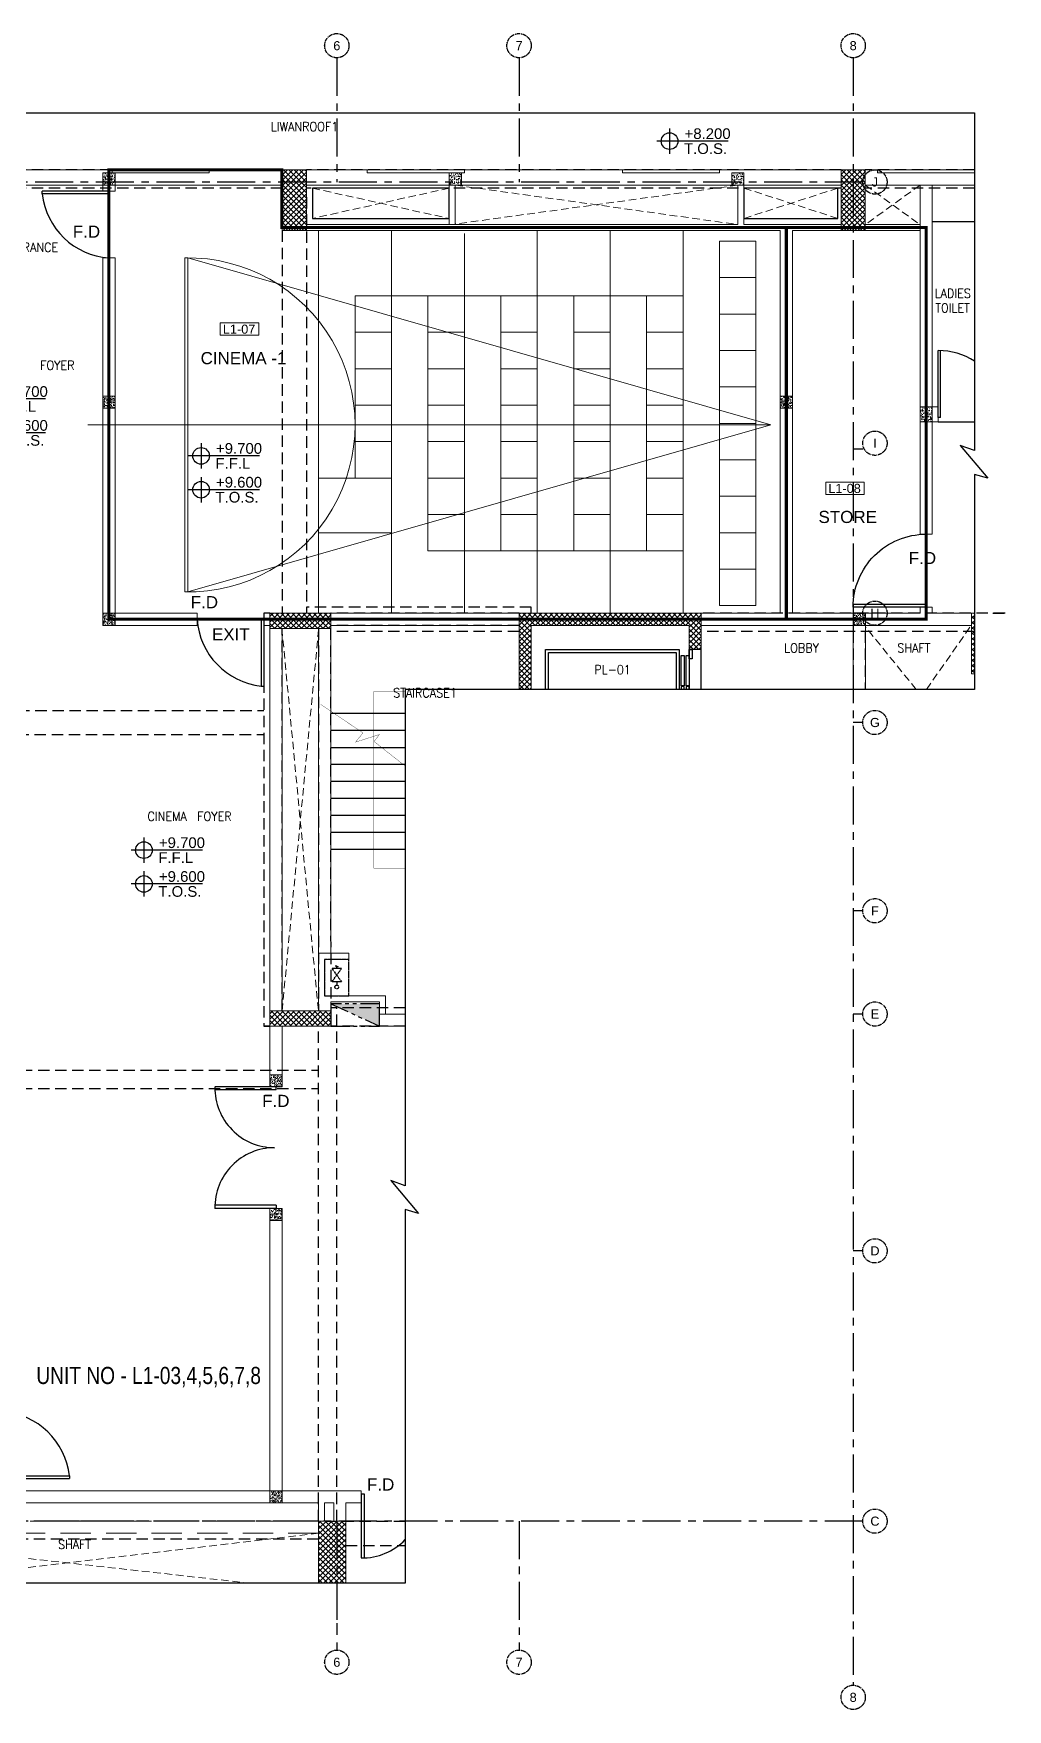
# Model space of a CAD drawing. Header units: millimetres. Extents: x 120409 to 293413, y 279268 to 473550.
# Drawn here: x 210674 to 226706, y 285321 to 312918 of the extents above; entities that cross this region are included whole.
import ezdxf
from ezdxf.enums import TextEntityAlignment as Align

# ---------------------------------------------------------------- set-up
doc = ezdxf.new("R2010")
doc.units = ezdxf.units.MM
doc.header["$LTSCALE"] = 50
doc.header["$MEASUREMENT"] = 0
for name, pattern in [('BASE PLANS-J 2-4-16$0$CENTER', [2, 1.25, -0.25, 0.25, -0.25]), ('BASE PLANS-J 2-4-16$0$HIDDENX2', [0.75, 0.5, -0.25]), ('BASE PLANS-J 2-4-16$0$PHANTOM2', [1.25, 0.625, -0.125, 0.125, -0.125, 0.125, -0.125]), ('DASHED2', [9.525, 6.35, -3.175]), ('FF$0$HIDDEN2', [0.1875, 0.125, -0.0625])]:
    doc.linetypes.add(name, pattern=pattern)
for name, color, linetype, lineweight in [('A-LEASING LINE', 255, 'DASHED2', 9), ('A-LEASING NUMBER', 255, 'Continuous', 9), ('BASE PLANS-J 2-4-16$0$A-BLOCK', 255, 'Continuous', 18), ('BASE PLANS-J 2-4-16$0$A-CINEMA DETAILS', 255, 'Continuous', 13), ('BASE PLANS-J 2-4-16$0$A-Concrete post &encasement added 28-3-2011', 255, 'Continuous', 5), ('BASE PLANS-J 2-4-16$0$A-HIDDEN', 8, 'BASE PLANS-J 2-4-16$0$HIDDENX2', 9), ('BASE PLANS-J 2-4-16$0$S-COL', 255, 'Continuous', 20)]:
    doc.layers.add(name, color=color, linetype=linetype, lineweight=lineweight)
for name, color, linetype in [('A-LEVEL', 255, 'Continuous'), ('A-TEXT', 255, 'Continuous'), ('BASE PLANS-J 2-4-16$0$A-AXIS', 255, 'Continuous'), ('BASE PLANS-J 2-4-16$0$A-DOOR', 255, 'Continuous'), ('BASE PLANS-J 2-4-16$0$A-TEXT', 255, 'Continuous'), ('BASE PLANS-J 2-4-16$0$AC-Fresh DUCT', 255, 'Continuous'), ('BASE PLANS-J 2-4-16$0$Axis', 8, 'BASE PLANS-J 2-4-16$0$CENTER'), ('BASE PLANS-J 2-4-16$0$BS-TOILET FUR', 255, 'Continuous'), ('BASE PLANS-J 2-4-16$0$ELEV.', 252, 'Continuous'), ('BASE PLANS-J 2-4-16$0$FD', 255, 'Continuous'), ('BASE PLANS-J 2-4-16$0$LIFTS', 8, 'Continuous'), ('BASE PLANS-J 2-4-16$0$P-FIRE-HOSE', 255, 'BASE PLANS-J 2-4-16$0$PHANTOM2'), ('BASE PLANS-J 2-4-16$0$S-COL-HAT', 8, 'Continuous'), ('BASE PLANS-J 2-4-16$0$stair', 8, 'Continuous'), ('DIM', 255, 'Continuous'), ('FF$0$A-CONCRETE HIDDEN', 8, 'FF$0$HIDDEN2'), ('OUT RETAIL', 253, 'Continuous'), ('TBK', 7, 'Continuous')]:
    doc.layers.add(name, color=color, linetype=linetype)
doc.styles.add('ARIAL', font='ARIALUNI.TTF')
doc.styles.add('BASE PLANS-J 2-4-16$0$ARIAL', font='ARIALUNI.TTF')
doc.styles.add('BASE PLANS-J 2-4-16$0$style1', font='arial.ttf')
doc.styles.add('FRAME-ARIAL', font='arial.ttf', dxfattribs={"width": 0.8, "height": 0.35})
doc.styles.add('ROMANS', font='ROMANS.shx', dxfattribs={"width": 0.9})
doc.styles.add('VK', font='arial.ttf', dxfattribs={"width": 0.8})
pattern_1 = [(135, (184635.196, 0), (-44.194174, -44.194174), []), (225, (184635.196, 0), (44.194174, -44.194174), [])]
pattern_2 = [(140, (184635.196, 0), (6.275213, 71.726018), [7.5, -82.5]), (85, (184635.196, 0), (-75.219213, -13.875133), [6, -66]), (190.451444, (184635.72, 5.98), (-68.943999, 57.850885), [6.37402, -70.114211]), (136.1842, (184615.2, 1e-15), (16.551928, 106.724133), [11.25, -123.75]), (186.635635, (184616.58, 8.89), (-97.41186, 93.466195), [9.561034, -105.171376]), (81.184164, (184615.2, 1e-15), (-97.41186, 93.466195), [9, -99]), (111, (184620.196, 10), (40.261889, 59.690705), [7.5, -82.5]), (56, (184620.196, 10), (-72.515005, 24.331533), [6, -66]), (161.451445, (184623.55, 14.974), (-32.253115, 84.022238), [6.374019, -70.114211]), (127.5, (184635.196, 0), (-33.2893854, 1.2159855), [0, -65.2, 0, -67, 0, -66.25]), (97.5, (184635.196, 0), (-39.441171, 26.3069537), [0, -38.2, 0, -63.7, 0, -25.25]), (57.5, (184635.196, -22.3), (2.2554872, 53.3822436), [0, -25, 0, -78, 0, -103.5]), (47.5, (184635.196, -32.3), (-10.010498, 58.318617), [0, -32.5, 0, -51.8, 0, -73.5])]

# ---------------------------------------------------------------- blocks, each defined once
blk = doc.blocks.new('BASE PLANS-J 2-4-16$0$ax-new')
at = {"layer": 'BASE PLANS-J 2-4-16$0$Axis', "ltscale": 10}
for p, q in [((-139622, 419318), (-139622, 393099)), ((-135222, 419318), (-135222, 417273)), ((-132222, 419318), (-132222, 417273)), ((-126622, 419318), (-126622, 417273)), ((-123222, 419318), (-123222, 417273)), ((-117822, 419318), (-117822, 417273)), ((-114822, 419318), (-114822, 417273)), ((-109322, 419318), (-109322, 392521)), ((-109164, 417273), (-139655, 417273)), ((-139494, 412873), (-139655, 412873)), ((-109164, 412873), (-109322, 412873)), ((-139494, 410173), (-139655, 410173)), ((-109164, 410173), (-109322, 410173)), ((-139494, 408373), (-139655, 408373)), ((-109164, 408373), (-109322, 408373)), ((-139494, 405273), (-139655, 405273)), ((-109164, 405273), (-109322, 405273)), ((-139494, 403573), (-139655, 403573)), ((-109164, 403573), (-109322, 403573)), ((-139494, 399673), (-139655, 399673)), ((-109164, 399673), (-109322, 399673)), ((-109164, 395223), (-139655, 395223)), ((-135222, 395223), (-135222, 393099)), ((-132222, 395223), (-132222, 393099)), ((-126622, 395223), (-126622, 393099)), ((-123222, 395223), (-123222, 393099)), ((-117822, 395223), (-117822, 393099)), ((-114822, 395223), (-114822, 393099))]:
    blk.add_line(p, q, dxfattribs=at)
at = {"layer": 'BASE PLANS-J 2-4-16$0$Axis'}
for centre in [(-139622, 419518), (-135222, 419518), (-132222, 419518), (-126622, 419518), (-123222, 419518), (-117822, 419518), (-114822, 419518), (-109322, 419518), (-139855, 417273), (-108964, 417273), (-108964, 412972), (-139855, 412873), (-139855, 410173), (-108964, 410173), (-139855, 408373), (-108964, 408373), (-139855, 405273), (-108964, 405273), (-139855, 403573), (-108964, 403573), (-139855, 399673), (-108964, 399673), (-139855, 395222), (-108964, 395222), (-139622, 392899), (-135222, 392899), (-132222, 392899), (-126622, 392899), (-123222, 392899), (-117822, 392899), (-114822, 392899), (-109322, 392321)]:
    blk.add_circle(centre, 200, dxfattribs=at)
at = {"layer": 'BASE PLANS-J 2-4-16$0$Axis', "style": 'BASE PLANS-J 2-4-16$0$style1'}
for s, p in [('1', (-139622, 419518)), ('2', (-135222, 419518)), ('3', (-132222, 419518)), ('4', (-126622, 419518)), ('5', (-123219, 419518)), ('6', (-117822, 419518)), ('7', (-114822, 419518)), ('8', (-109322, 419518)), ('J', (-139855, 417273)), ('J', (-108964, 417273)), ('I', (-139855, 412873)), ('I', (-108964, 412972)), ('H', (-139855, 410173)), ('H', (-108964, 410173)), ('G', (-139855, 408373)), ('G', (-108964, 408373)), ('F', (-139855, 405273)), ('F', (-108964, 405273)), ('E', (-139855, 403573)), ('E', (-108964, 403573)), ('D', (-139855, 399673)), ('D', (-108964, 399673)), ('C', (-139855, 395222)), ('C', (-108964, 395222)), ('1', (-139622, 392899)), ('2', (-135222, 392899)), ('3', (-132222, 392899)), ('4', (-126622, 392899)), ('5', (-123219, 392899)), ('6', (-117822, 392899)), ('7', (-114822, 392899)), ('8', (-109322, 392321))]:
    blk.add_text(s, height=150, dxfattribs=at).set_placement(p, align=Align.MIDDLE)
blk = doc.blocks.new('BASE PLANS-J 2-4-16$0$DOOR SINGLE1')
at = {"layer": 'BASE PLANS-J 2-4-16$0$A-DOOR'}
for p, q in [((-11552.4, 19407.6), (-11555.3, 19407.6)), ((-11555.3, 19407.6), (-11555.3, 19327.6)), ((-11552.4, 19407.6), (-11552.4, 19327.6))]:
    blk.add_line(p, q, dxfattribs=at)
blk.add_arc((-11555.3, 19407.6), 80, 270, 0, dxfattribs=at)
blk = doc.blocks.new('BASE PLANS-J 2-4-16$0$fc1')
at = {"layer": 'BASE PLANS-J 2-4-16$0$P-FIRE-HOSE'}
for p, q in [((152, 200), (113, 200)), ((370, 200), (425, 200))]:
    blk.add_line(p, q, dxfattribs=at)
for points in [[(0, 0), (600, 0), (600, 400), (0, 400)], [(370, 280), (370, 120), (152, 280), (152, 120)]]:
    blk.add_lwpolyline(points, close=True, dxfattribs=at)
blk.add_circle((455, 200), 30.6, dxfattribs=at)
for centre, radius, start, end in [((134, 188), 23.9, 148.913, 211.087), ((90, 214), 26.5, 328.913, 26.8513)]:
    blk.add_arc(centre, radius, start, end, dxfattribs=at)
blk = doc.blocks.new('BASE PLANS-J 2-4-16$0$fcd')
at = {"layer": 'BASE PLANS-J 2-4-16$0$P-FIRE-HOSE'}
h = blk.add_hatch(color=256, dxfattribs=at)
h.dxf.hatch_style = 1
h.paths.add_polyline_path([(-80, 0), (-80, -37), (0, -37), (-33.5, -21.5), (-34.2, -21.2), (-34.9, -20.9)])
blk.add_line((0, -37), (-80, 0), dxfattribs=at)
blk.add_lwpolyline([(-80, -37), (0, -37), (0, 0), (-80, 0)], close=True, dxfattribs=at)
blk = doc.blocks.new('HK')
for points in [[(82.2, 0), (-17.8, 0)], [(0, 17.8), (0, -17.8)]]:
    blk.add_lwpolyline(points)
blk.add_circle((0, 0), 11.7)
at = {"style": 'VK'}
for tag, p in [('REL', (21, 3)), ('APS', (20.2, -18))]:
    blk.add_attdef(tag, p, '', height=15, dxfattribs=at)
blk = doc.blocks.new('LEASING')
at = {"layer": 'A-LEASING NUMBER'}
blk.add_lwpolyline([(271, 87), (799, 87), (799, 255), (271, 255)], close=True, dxfattribs=at)
at = {"layer": 'A-LEASING NUMBER', "style": 'ARIAL'}
blk.add_attdef('4TH-01', text='', height=100, dxfattribs=at).set_placement((530, 170), align=Align.MIDDLE_CENTER)
blk = doc.blocks.new('A$C15096C43')
at = {"layer": 'FF$0$A-CONCRETE HIDDEN', "ltscale": 30}
for p, q in [((3800, 600), (0, 600)), ((20503, 600), (4200, 600)), ((12400, 600), (12400, -8300)), ((12800, 600), (12800, -8300)), ((29700, 600), (20903, 600)), ((31897, 600), (30100, 600)), ((3800, 300), (0, 300)), ((12400, 300), (4200, 300)), ((20503, 300), (12800, 300)), ((29699, 300), (20899, 300)), ((31897, 300), (30100, 300)), ((-400, 0), (-400, -7700)), ((-150, 0), (-150, -7700)), ((20899, 150), (20899, -6700)), ((3800, -400), (3800, -8300)), ((4100, -400), (4100, -8300)), ((20499, -400), (20499, -6700)), ((32400, -6700), (27400, -6700)), ((32200, -6700), (32440, -6700)), ((20499, -13250), (20499, -6950)), ((21099, -6950), (21099, -13250)), ((21298, -6950), (21299, -13500)), ((31900, -7000), (27400, -7000)), ((29900, -7000), (29900, -7957)), ((30099, -7000), (30099, -7957)), ((-400, -8500), (-400, -9584)), ((6799, -8300), (-100, -8300)), ((-100, -8300), (-100, -9584)), ((6799, -8500), (-1, -8500)), ((6700, -11600), (6700, -8500)), ((7999, -8300), (20199, -8300)), ((7000, -11629), (7000, -8729)), ((7798, -14250), (7798, -8600)), ((7998, -14250), (7998, -8600)), ((7999, -8700), (12300, -8700)), ((13050, -8700), (20199, -8700)), ((15850, -13000), (15850, -8700)), ((16150, -13000), (16150, -8700)), ((7000, -11600), (7000, -14200)), ((22526, -13200), (21299, -13200)), ((21401, -21650), (21401, -13200)), ((20300, -13500), (20199, -13500)), ((20300, -13250), (20299, -13250)), ((21101, -21650), (21101, -13500)), ((22526, -13500), (21299, -13500)), ((21303, -13290), (21303, -13290)), ((15800, -21650), (15800, -13600)), ((16200, -21650), (16200, -13600)), ((7999, -14150), (15800, -14150)), ((16200, -14225), (21100, -14225)), ((7750, -14550), (7750, -21650)), ((7999, -14550), (15800, -14550)), ((8150, -14550), (8150, -21650)), ((10650, -21150), (10650, -14550, 0)), ((10900, -21400), (10900, -14550, 0)), ((12349, -14550), (12349, -21650)), ((12650, -14550), (12650, -21650)), ((16200, -14525), (21100, -14525)), ((7750, -16250), (7750, -21150)), ((7750, -16250), (7950, -16250)), ((7950, -16250), (7950, -21150)), ((6443, -21150), (7750, -21150)), ((6443, -21150), (7750, -21150)), ((10650, -21150), (7950, -21150)), ((10900, -21400), (7750, -21400)), ((6443, -21650), (12299, -21650)), ((21101, -21650), (12600, -21650)), ((21211, -21650), (22526, -21650)), ((6443, -22050), (12350, -22050)), ((21101, -21950), (12600, -21950)), ((21550, -22050), (22526, -22050)), ((21400, -23050), (21400, -23569))]:
    blk.add_line(p, q, dxfattribs=at)
for points in [[(24600, -6700), (24600, -6600), (20900, -6600)], [(20300, -6700), (20199, -6700), (20199, -13500), (20300, -13500)], [(24400, -6700), (21300, -6700)], [(24400, -6900), (21300, -6900)], [(24400, -7000), (21300, -7000)]]:
    blk.add_lwpolyline(points, dxfattribs=at)

msp = doc.modelspace()

# ---------------------------------------------------------------- hatches: boundary and pattern name
at = {"layer": 'BASE PLANS-J 2-4-16$0$A-Concrete post &encasement added 28-3-2011', "ltscale": 15}
h = msp.add_hatch(dxfattribs=at)
h.set_pattern_fill('AR-CONC', color=256, scale=10, angle=90)
h.set_pattern_definition(pattern_2)
h.paths.add_polyline_path([(211816, 310623), (212016, 310623), (212016, 310423), (211816, 310423)])
h = msp.add_hatch(dxfattribs=at)
h.set_pattern_fill('AR-CONC', color=256, scale=10, angle=90)
h.set_pattern_definition([(140, (193035.41, -2e-05), (6.275213, 71.726018), [7.5, -82.5]), (85, (193035.41, -2e-05), (-75.219213, -13.875133), [6, -66]), (190.451444, (193035.935, 5.98), (-68.943999, 57.850885), [6.37402, -70.114211]), (136.1842, (193015.41, -2e-05), (16.551928, 106.724133), [11.25, -123.75]), (186.635635, (193016.79, 8.89), (-97.41186, 93.466195), [9.561034, -105.171376]), (81.184164, (193015.41, -2e-05), (-97.41186, 93.466195), [9, -99]), (111, (193020.41, 10), (40.261889, 59.690705), [7.5, -82.5]), (56, (193020.41, 10), (-72.515005, 24.331533), [6, -66]), (161.451445, (193023.77, 14.974), (-32.253115, 84.022238), [6.374019, -70.114211]), (127.5, (193035.412, -2e-05), (-33.2893854, 1.2159855), [0, -65.2, 0, -67, 0, -66.25]), (97.5, (193035.412, -2e-05), (-39.441171, 26.3069537), [0, -38.2, 0, -63.7, 0, -25.25]), (57.5, (193035.412, -22.3), (2.2554872, 53.3822436), [0, -25, 0, -78, 0, -103.5]), (47.5, (193035.41, -32.3), (-10.010498, 58.318617), [0, -32.5, 0, -51.8, 0, -73.5])])
h.paths.add_polyline_path([(217516, 310623), (217716, 310623), (217716, 310423), (217516, 310423)])
h = msp.add_hatch(dxfattribs=at)
h.set_pattern_fill('AR-CONC', color=256, scale=10, angle=90)
h.set_pattern_definition([(140, (197686.386, 0.0002), (6.275213, 71.726018), [7.5, -82.5]), (85, (197686.386, 0.0002), (-75.219213, -13.875133), [6, -66]), (190.451444, (197686.91, 5.98), (-68.943999, 57.850885), [6.37402, -70.114211]), (136.1842, (197666.39, 0.0002), (16.551928, 106.724133), [11.25, -123.75]), (186.635635, (197667.76, 8.89), (-97.41186, 93.466195), [9.561034, -105.171376]), (81.184164, (197666.39, 0.0002), (-97.41186, 93.466195), [9, -99]), (111, (197671.386, 10), (40.261889, 59.690705), [7.5, -82.5]), (56, (197671.386, 10), (-72.515005, 24.331533), [6, -66]), (161.451445, (197674.74, 14.974), (-32.253115, 84.022238), [6.374019, -70.114211]), (127.5, (197686.386, 0.0002), (-33.2893854, 1.2159855), [0, -65.2, 0, -67, 0, -66.25]), (97.5, (197686.386, 0.0002), (-39.441171, 26.3069537), [0, -38.2, 0, -63.7, 0, -25.25]), (57.5, (197686.386, -22.3), (2.2554872, 53.3822436), [0, -25, 0, -78, 0, -103.5]), (47.5, (197686.386, -32.3), (-10.010498, 58.318617), [0, -32.5, 0, -51.8, 0, -73.5])])
h.paths.add_polyline_path([(222167, 310623), (222367, 310623), (222367, 310423), (222167, 310423)])
h = msp.add_hatch(dxfattribs=at)
h.set_pattern_fill('AR-CONC', color=256, scale=10, angle=90)
h.set_pattern_definition(pattern_2)
h.paths.add_polyline_path([(211816, 306948), (212016, 306948), (212016, 306748), (211816, 306748)])
h = msp.add_hatch(dxfattribs=at)
h.set_pattern_fill('AR-CONC', color=256, scale=10, angle=90)
h.set_pattern_definition(pattern_2)
h.paths.add_polyline_path([(222966, 306948), (223166, 306948), (223166, 306748), (222966, 306748)])
h = msp.add_hatch(dxfattribs=at)
h.set_pattern_fill('AR-CONC', color=256, scale=10, angle=90)
h.set_pattern_definition(pattern_2)
h.paths.add_polyline_path([(225266, 306773), (225466, 306773), (225466, 306523), (225266, 306523)])
h = msp.add_hatch(dxfattribs=at)
h.set_pattern_fill('AR-CONC', color=256, scale=10, angle=90)
h.set_pattern_definition(pattern_2)
h.paths.add_polyline_path([(211816, 303373), (212016, 303373), (212016, 303173), (211816, 303173)])
h = msp.add_hatch(dxfattribs=at)
h.set_pattern_fill('AR-CONC', color=256, scale=10, angle=90)
h.set_pattern_definition(pattern_2)
h.paths.add_polyline_path([(224166, 303373), (224366, 303373), (224366, 303173), (224166, 303173)])
h = msp.add_hatch(dxfattribs=at)
h.set_pattern_fill('AR-CONC', color=256, scale=10, angle=90)
h.set_pattern_definition(pattern_2)
h.paths.add_polyline_path([(214566, 295773), (214766, 295773), (214766, 295573), (214566, 295573)])
h = msp.add_hatch(dxfattribs=at)
h.set_pattern_fill('AR-CONC', color=256, scale=10, angle=90)
h.set_pattern_definition(pattern_2)
h.paths.add_polyline_path([(214566, 293573), (214766, 293573), (214766, 293373), (214566, 293373)])
h = msp.add_hatch(dxfattribs=at)
h.set_pattern_fill('AR-CONC', color=256, scale=10, angle=90)
h.set_pattern_definition([(140, (189135.135, -0.0003), (6.275213, 71.726018), [7.5, -82.5]), (85, (189135.135, -0.0003), (-75.219213, -13.875133), [6, -66]), (190.451444, (189135.66, 5.98), (-68.943999, 57.850885), [6.37402, -70.114211]), (136.1842, (189115.135, -0.0003), (16.551928, 106.724133), [11.25, -123.75]), (186.635635, (189116.51, 8.89), (-97.41186, 93.466195), [9.561034, -105.171376]), (81.184164, (189115.13, -0.0003), (-97.41186, 93.466195), [9, -99]), (111, (189120.135, 10), (40.261889, 59.690705), [7.5, -82.5]), (56, (189120.135, 10), (-72.515005, 24.331533), [6, -66]), (161.451445, (189123.49, 14.974), (-32.253115, 84.022238), [6.374019, -70.114211]), (127.5, (189135.135, -0.0003), (-33.2893854, 1.2159855), [0, -65.2, 0, -67, 0, -66.25]), (97.5, (189135.135, -0.0003), (-39.441171, 26.3069537), [0, -38.2, 0, -63.7, 0, -25.25]), (57.5, (189135.135, -22.3), (2.2554872, 53.3822436), [0, -25, 0, -78, 0, -103.5]), (47.5, (189135.135, -32.3), (-10.010498, 58.318617), [0, -32.5, 0, -51.8, 0, -73.5])])
h.paths.add_polyline_path([(214565, 288923), (214766, 288923), (214766, 288723), (214565, 288723)])
at = {"layer": 'BASE PLANS-J 2-4-16$0$S-COL-HAT', "ltscale": 15}
h = msp.add_hatch(dxfattribs=at)
h.set_pattern_fill('ANSI37', color=256, scale=500, angle=90)
h.set_pattern_definition(pattern_1)
h.paths.add_polyline_path([(215165, 310673), (214765, 310673), (214765, 309673), (215165, 309673)])
h = msp.add_hatch(dxfattribs=at)
h.set_pattern_fill('ANSI37', color=256, scale=500, angle=90)
h.set_pattern_definition(pattern_1)
h.paths.add_polyline_path([(224366, 310673), (223966, 310673), (223966, 309673), (224366, 309673)])
h = msp.add_hatch(dxfattribs=at)
h.set_pattern_fill('ANSI37', color=256, scale=500, angle=90)
h.set_pattern_definition(pattern_1)
h.paths.add_polyline_path([(214566, 303373), (214566, 303123), (215566, 303123), (215566, 303373)])
h = msp.add_hatch(dxfattribs=at)
h.set_pattern_fill('ANSI37', color=256, scale=500, angle=90)
h.set_pattern_definition(pattern_1)
h.paths.add_polyline_path([(218666, 302116), (218866, 302116), (218866, 303173), (221466, 303173), (221466, 302773), (221666, 302773), (221666, 303373), (218666, 303373)])
h = msp.add_hatch(dxfattribs=at)
h.set_pattern_fill('ANSI37', color=256, scale=500, angle=90)
h.set_pattern_definition(pattern_1)
h.paths.add_polyline_path([(226163, 302373), (226163, 303373), (226116, 303373), (226116, 302373)])
h = msp.add_hatch(dxfattribs=at)
h.set_pattern_fill('ANSI37', color=256, scale=500, angle=90)
h.set_pattern_definition(pattern_1)
h.paths.add_polyline_path([(214566, 296823), (214566, 296573), (215566, 296573), (215566, 296823)])
h = msp.add_hatch(dxfattribs=at)
h.set_pattern_fill('ANSI37', color=256, scale=500, angle=90)
h.set_pattern_definition(pattern_1)
h.paths.add_polyline_path([(215366, 287402), (215816, 287402), (215816, 288422), (215366, 288422)])

# ---------------------------------------------------------------- linework, layer by layer
at = {"layer": 'A-LEASING LINE', "const_width": 50}
for points in [[(211912, 310673), (214761, 310673), (214761, 309723), (223062, 309723), (223062, 303273), (211912, 303273)], [(223066, 303273), (225366, 303273), (225366, 309723), (223066, 309723)]]:
    msp.add_lwpolyline(points, close=True, dxfattribs=at)
at = {"layer": 'BASE PLANS-J 2-4-16$0$A-BLOCK'}
for p, q in [((211966, 310673), (209366, 310673)), ((211966, 310673), (213566, 310673)), ((216166, 310673), (217766, 310673)), ((220366, 310673), (221966, 310673)), ((224566, 310673), (226166, 310673)), ((207066, 310423), (214765, 310423)), ((211816, 310423), (214765, 310423)), ((214765, 310423), (211816, 310423)), ((211816, 310323), (211816, 310423)), ((211816, 310323), (212016, 310323)), ((212016, 310323), (212016, 310423)), ((215165, 310423), (223166, 310423)), ((222367, 310423), (222367, 309773)), ((223166, 310423), (223966, 310423)), ((224366, 310423), (226163, 310423)), ((225266, 310423), (225266, 304673)), ((225466, 310423), (225466, 308073)), ((222267, 309773), (215165, 309773)), ((215165, 309673), (222966, 309673)), ((216566, 308598), (216566, 309673)), ((218966, 308598), (218966, 309673)), ((220166, 308598), (220166, 309673)), ((221366, 308598), (221366, 309673)), ((223966, 309773), (222367, 309773)), ((222966, 309673), (222966, 303373)), ((223166, 309673), (223166, 303373)), ((223166, 309673), (223966, 309673)), ((224366, 309773), (225266, 309773)), ((224366, 309673), (225266, 309673)), ((217766, 308598), (217766, 309623)), ((211816, 309223), (212016, 309223)), ((211816, 307823), (211816, 309223)), ((212016, 303373), (212016, 309223)), ((215966, 308598), (221366, 308598)), ((225466, 308073), (225466, 304673)), ((211816, 303173), (211816, 307823)), ((225566, 306773), (225466, 306773)), ((225566, 306523), (225566, 306773)), ((225566, 306523), (225466, 306523)), ((216566, 304698), (216566, 303373)), ((217766, 304398), (221366, 304398)), ((217766, 304398), (217766, 303373)), ((218966, 304473), (218966, 303373)), ((220166, 304473), (220166, 303373)), ((221366, 304473), (221366, 303373)), ((225466, 304673), (225266, 304673, 0)), ((213366, 303373), (212016, 303373)), ((213366, 303173), (213366, 303373)), ((218666, 303373), (214466, 303373)), ((214466, 303173), (214466, 303373)), ((215963, 303373), (218516, 303373)), ((222966, 303373), (221666, 303373)), ((225266, 303373), (223166, 303373)), ((225266, 303473), (225266, 303373)), ((225466, 303473), (225266, 303473)), ((225466, 303473), (225466, 303373)), ((226116, 303373), (225466, 303373)), ((211816, 303173), (213366, 303173)), ((214566, 303173), (214466, 303173)), ((214566, 303123), (214566, 295573)), ((214766, 303123), (214766, 296823)), ((218666, 303173), (215566, 303173)), ((221666, 303173), (224167, 303173)), ((224167, 303173), (224167, 302116)), ((224366, 303173), (226116, 303173)), ((224367, 302116), (224367, 303173)), ((216792, 296773), (216366, 296773)), ((214766, 296573), (214766, 295573)), ((214766, 295573), (214566, 295573)), ((214766, 293573), (214566, 293573)), ((214566, 288923), (214566, 293573)), ((206866, 288723), (215366, 288723)), ((210266, 288923), (214566, 288923)), ((213987, 288723), (211255, 288723)), ((215466, 288723), (215616, 288723)), ((215616, 288422), (215616, 288723)), ((215816, 288422), (215816, 288723)), ((216066, 288723), (215817, 288723)), ((216066, 288923), (216066, 288723)), ((215816, 288422), (215816, 288502))]:
    msp.add_line(p, q, dxfattribs=at)
for points in [[(211966, 310673), (211966, 310623), (213566, 310623), (213566, 310673), (216166, 310673), (216166, 310623), (217766, 310623), (217766, 310673), (220366, 310673)], [(220366, 310673), (220366, 310623), (221966, 310623), (221966, 310673)], [(221966, 310673), (224566, 310673)], [(224566, 310673), (224566, 310623), (226166, 310623), (226166, 310673)], [(217516, 310423), (217516, 309773)], [(217616, 310423), (217616, 309773)], [(222267, 310423), (222267, 309773), (222267, 309773)], [(213166, 309224), (213216, 309224), (213216, 303722), (213166, 303722), (213166, 309224)], [(215366, 296823), (215366, 303123)], [(215566, 297773), (215566, 303123)], [(215865, 297673), (215865, 297773), (215366, 297773), (215366, 296823), (215566, 296823), (215566, 296973), (216366, 296973), (216366, 296773), (216466, 296773), (216466, 297073), (215465, 297073), (215465, 297673), (215865, 297673)], [(215566, 297073), (215566, 297073)], [(215566, 296973), (216366, 296973), (216366, 296573), (216792, 296573)], [(216066, 288923), (214766, 288923), (214766, 293573)], [(215366, 288422), (215366, 288723)], [(215466, 288422), (215466, 288723)]]:
    msp.add_lwpolyline(points, dxfattribs=at)
at = {"layer": 'BASE PLANS-J 2-4-16$0$A-CINEMA DETAILS'}
for p, q in [((215365, 303373), (215365, 309673)), ((222810, 306473), (213216, 309224)), ((216566, 308598), (216566, 305598)), ((211570, 306473), (222810, 306473)), ((213216, 303722), (222810, 306473))]:
    msp.add_line(p, q, dxfattribs=at)
for points in [[(222566, 309498), (222566, 303498), (221966, 303498), (221966, 309498)], [(221966, 309498), (222566, 309498)], [(222566, 308898), (221966, 308898)], [(215966, 305598), (215966, 308598)], [(215966, 308598), (216566, 308598)], [(217766, 308598), (217766, 304398), (217166, 304398), (217166, 308598)], [(217166, 308598), (217766, 308598)], [(218966, 308598), (218966, 304398), (218366, 304398), (218366, 308598)], [(218366, 308598), (218966, 308598)], [(220166, 308598), (220166, 304398), (219566, 304398), (219566, 308598)], [(219566, 308598), (220166, 308598)], [(221366, 308598), (221366, 304398), (220766, 304398), (220766, 308598)], [(220766, 308598), (221366, 308598)], [(222566, 308298), (221966, 308298)], [(216566, 307998), (215966, 307998)], [(217766, 307998), (217166, 307998)], [(218966, 307998), (218366, 307998)], [(220166, 307998), (219566, 307998)], [(221366, 307998), (220766, 307998)], [(222566, 307698), (221966, 307698)], [(216566, 307398), (215966, 307398)], [(217766, 307398), (217166, 307398)], [(218966, 307398), (218366, 307398)], [(220166, 307398), (219566, 307398)], [(221366, 307398), (220766, 307398)], [(222566, 307098), (221966, 307098)], [(216566, 306798), (215966, 306798)], [(217766, 306798), (217166, 306798)], [(218966, 306798), (218366, 306798)], [(220166, 306798), (219566, 306798)], [(221366, 306798), (220766, 306798)], [(222566, 306498), (221966, 306498)], [(216566, 306198), (215966, 306198)], [(217766, 306198), (217166, 306198)], [(218966, 306198), (218366, 306198)], [(220166, 306198), (219566, 306198)], [(221366, 306198), (220766, 306198)], [(222566, 305898), (221966, 305898)], [(217766, 305598), (217166, 305598)], [(218966, 305598), (218366, 305598)], [(220166, 305598), (219566, 305598)], [(221366, 305598), (220766, 305598)], [(222566, 305298), (221966, 305298)], [(217766, 304998), (217166, 304998)], [(218966, 304998), (218366, 304998)], [(220166, 304998), (219566, 304998)], [(221366, 304998), (220766, 304998)], [(222566, 304698), (221966, 304698)], [(222566, 304098), (221966, 304098)]]:
    msp.add_lwpolyline(points, dxfattribs=at)
msp.add_lwpolyline([(215366, 305598), (216566, 305598), (216566, 304698), (215365, 304698)], close=True, dxfattribs=at)
msp.add_arc((213215, 306473), 2751, 268.9843, 91.0157, dxfattribs=at)
at = {"layer": 'BASE PLANS-J 2-4-16$0$A-Concrete post &encasement added 28-3-2011', "ltscale": 15}
for points in [[(211816, 310623), (212016, 310623), (212016, 310423), (211816, 310423)], [(217516, 310623), (217716, 310623), (217716, 310423), (217516, 310423)], [(222167, 310623), (222367, 310623), (222367, 310423), (222167, 310423)], [(211816, 306948), (212016, 306948), (212016, 306748), (211816, 306748)], [(222966, 306948), (223166, 306948), (223166, 306748), (222966, 306748)], [(225266, 306773), (225466, 306773), (225466, 306523), (225266, 306523)], [(211816, 303373), (212016, 303373), (212016, 303173), (211816, 303173)], [(224167, 303373), (224367, 303373), (224367, 303173), (224167, 303173)], [(214566, 295773), (214766, 295773), (214766, 295573), (214566, 295573)], [(214566, 293573), (214766, 293573), (214766, 293373), (214566, 293373)], [(214565, 288923), (214766, 288923), (214766, 288723), (214565, 288723)]]:
    msp.add_lwpolyline(points, close=True, dxfattribs=at)
at = {"layer": 'BASE PLANS-J 2-4-16$0$A-DOOR'}
for p, q in [((211916, 310323), (210816, 310323)), ((210816, 310280), (210816, 310323)), ((211916, 310280), (210816, 310280)), ((225566, 306598), (225566, 307698)), ((225605, 306598), (225605, 307698)), ((225605, 306598), (225566, 306598)), ((214423, 303273), (214423, 302173)), ((214423, 303273), (214466, 303273)), ((214466, 303273), (214466, 302173)), ((214666, 295573), (213659, 295573)), ((214666, 295523), (214666, 295573)), ((214666, 295523), (213659, 295523)), ((214666, 293623), (213659, 293623)), ((214666, 293573), (213659, 293573)), ((214666, 293623), (214666, 293573)), ((210166, 289166), (211266, 289166)), ((210166, 289123), (211266, 289123)), ((211266, 289166), (211266, 289123)), ((216066, 288873), (216066, 287816)), ((216066, 288873), (216116, 288873)), ((216116, 288873), (216116, 287816))]:
    msp.add_line(p, q, dxfattribs=at)
msp.add_lwpolyline([(214423, 302173), (214466, 302173)], dxfattribs=at)
for centre, radius, start, end in [((211999, 310410), 1190, 186.2863, 265.9901), ((225566, 306598), 1100, 57.0822, 90), ((214553, 303356), 1190, 184.0099, 263.7137), ((214642, 295555), 983, 179.1297, 269.9443), ((214643, 293588), 984, 90.1051, 180.8782), ((210082, 289036), 1190, 6.2863, 85.9901), ((216081, 288800), 984, 269.1218, 316.2593)]:
    msp.add_arc(centre, radius, start, end, dxfattribs=at)
at = {"layer": 'BASE PLANS-J 2-4-16$0$A-HIDDEN', "ltscale": 5}
for p, q in [((215266, 310373), (217516, 309872)), ((217516, 310373), (215266, 309873)), ((217616, 310422), (222267, 309773)), ((222267, 310421), (217616, 309781)), ((222367, 310373), (223916, 309873)), ((223916, 310373), (222367, 309873)), ((224366, 310423), (225266, 309773)), ((225266, 310423), (224366, 309773)), ((214762, 303123), (215364, 296823)), ((214765, 296823), (215366, 303098)), ((225203, 302116), (224377, 303140)), ((225372, 302116), (226116, 303181)), ((206866, 288222), (214225, 287402)), ((215366, 288222), (208397, 287402))]:
    msp.add_line(p, q, dxfattribs=at)
at = {"layer": 'BASE PLANS-J 2-4-16$0$A-HIDDEN', "ltscale": 20}
msp.add_line((206866, 288422), (215367, 288422), dxfattribs=at)
msp.add_lwpolyline([(215367, 287402), (215367, 288222), (206866, 288222), (206866, 287402)], dxfattribs=at)
at = {"layer": 'BASE PLANS-J 2-4-16$0$AC-Fresh DUCT', "ltscale": 5}
for points in [[(217516, 310373), (215266, 310373), (215266, 309873), (217516, 309872)], [(223916, 310373), (222367, 310373), (222367, 309873), (223916, 309873)]]:
    msp.add_lwpolyline(points, close=True, dxfattribs=at)
at = {"layer": 'BASE PLANS-J 2-4-16$0$BS-TOILET FUR'}
msp.add_line((225466, 309823), (226163, 309823), dxfattribs=at)
at = {"layer": 'BASE PLANS-J 2-4-16$0$ELEV.'}
msp.add_line((225566, 306523), (226163, 306523), dxfattribs=at)
at = {"layer": 'BASE PLANS-J 2-4-16$0$LIFTS'}
msp.add_line((221666, 302116), (221666, 302773), dxfattribs=at)
for points in [[(219101, 302116), (219101, 302773), (221301, 302773), (221301, 302116)], [(219151, 302116), (219151, 302723), (221251, 302723), (221251, 302116)], [(221386, 302116), (221386, 302168), (221336, 302168), (221336, 302116)], [(221466, 302116), (221466, 302168), (221416, 302168), (221416, 302116)]]:
    msp.add_lwpolyline(points, dxfattribs=at)
for points in [[(221466, 302773), (221516, 302773), (221516, 302623), (221466, 302623)], [(221336, 302678), (221386, 302678), (221386, 302178), (221336, 302178)], [(221416, 302678), (221466, 302678), (221466, 302178), (221416, 302178)]]:
    msp.add_lwpolyline(points, close=True, dxfattribs=at)
at = {"layer": 'BASE PLANS-J 2-4-16$0$S-COL', "ltscale": 15}
for points in [[(214765, 309673), (215165, 309673), (215165, 310673), (214765, 310673)], [(223966, 309673), (224366, 309673), (224366, 310673), (223966, 310673)], [(214566, 303373), (214566, 303123), (215566, 303123), (215566, 303373)], [(214566, 296823), (214566, 296573), (215566, 296573), (215566, 296823)]]:
    msp.add_lwpolyline(points, close=True, dxfattribs=at)
for points in [[(218866, 302116), (218866, 303173), (221466, 303173), (221466, 302773), (221666, 302773), (221666, 303373), (218666, 303373), (218666, 302116)], [(226163, 303373), (226116, 303373), (226116, 302373), (226163, 302373)], [(215816, 287402), (215816, 288422), (215366, 288422), (215366, 287402)]]:
    msp.add_lwpolyline(points, dxfattribs=at)
at = {"layer": 'BASE PLANS-J 2-4-16$0$stair'}
for p, q in [((216792, 301723), (215564, 301723)), ((216792, 301443), (215564, 301443)), ((216792, 300883), (215566, 300883)), ((216792, 300603), (215566, 300603)), ((216792, 300323), (215566, 300323)), ((216792, 300043), (215566, 300043)), ((216792, 299763), (215566, 299763)), ((216792, 299483), (215566, 299483))]:
    msp.add_line(p, q, dxfattribs=at)
for points in [[(221666, 302116), (221666, 302773), (221466, 302773), (221466, 302116)], [(215566, 301163), (216792, 301163)]]:
    msp.add_lwpolyline(points, dxfattribs=at)
at = {"layer": 'BASE PLANS-J 2-4-16$0$stair', "const_width": 5}
for points in [[(216792, 302081), (216276, 302081), (216276, 299176), (216792, 299176)], [(216792, 300856), (216278, 301261), (216368, 301376), (215976, 301250), (216096, 301403), (215400, 301872)]]:
    msp.add_lwpolyline(points, dxfattribs=at)
at = {"layer": 'DIM'}
for points in [[(192957, 306051), (192957, 311612), (226163, 311612), (226163, 306051), (225928, 306135), (226383, 305595), (226163, 305657), (226163, 302116), (216792, 302116), (216792, 293946)], [(216792, 293946), (216557, 294030), (217011, 293490), (216792, 293552)], [(216792, 293552), (216792, 287402), (200709, 287402), (200709, 293552)]]:
    msp.add_lwpolyline(points, dxfattribs=at)

# ---------------------------------------------------------------- block references
at = {"layer": 'A-LEASING NUMBER'}
ref = msp.add_blockref('LEASING', (213422, 307847), dxfattribs=dict(at, xscale=1.2, yscale=1.2, zscale=1.2))
ref.add_attrib('4TH-01', 'L1-07', dxfattribs={"height": 150, "style": 'ARIAL'}).set_placement((214057, 308050), align=Align.MIDDLE_CENTER)
ref = msp.add_blockref('LEASING', (223388, 305225), dxfattribs=dict(at, xscale=1.2, yscale=1.2, zscale=1.2))
ref.add_attrib('4TH-01', 'L1-08', dxfattribs={"height": 150, "style": 'ARIAL'}).set_placement((224024, 305428), align=Align.MIDDLE_CENTER)
at = {"layer": 'A-LEVEL', "xscale": 11.73060000847072, "yscale": 11.73059999720977, "zscale": 17.59589999999999}
for p, values in [((221144, 311146), {'REL': '+8.200', 'APS': 'T.O.S.'}), ((209904, 306900), {'REL': '+9.700', 'APS': 'F.F.L'}), ((209904, 306342), {'REL': '+9.600', 'APS': 'T.O.S.'}), ((213431, 305963), {'REL': '+9.700', 'APS': 'F.F.L'}), ((213431, 305406), {'REL': '+9.600', 'APS': 'T.O.S.'}), ((212491, 299471), {'REL': '+9.700', 'APS': 'F.F.L'}), ((212491, 298914), {'REL': '+9.600', 'APS': 'T.O.S.'})]:
    msp.add_blockref('HK', p, dxfattribs=at).add_auto_attribs(values)
at = {"layer": 'BASE PLANS-J 2-4-16$0$A-AXIS'}
msp.add_blockref('BASE PLANS-J 2-4-16$0$ax-new', (333488, -106800), dxfattribs=at)
at = {"layer": 'BASE PLANS-J 2-4-16$0$A-DOOR', "xscale": -15.00001308743331, "yscale": 15.00001308743331, "zscale": 15.00001308743331, "rotation": 270}
msp.add_blockref('BASE PLANS-J 2-4-16$0$DOOR SINGLE1', (-65749, 476803), dxfattribs=at)
at = {"layer": 'BASE PLANS-J 2-4-16$0$P-FIRE-HOSE', "rotation": 270}
msp.add_blockref('BASE PLANS-J 2-4-16$0$fc1', (215465, 297673), dxfattribs=at)
at = {"layer": 'BASE PLANS-J 2-4-16$0$P-FIRE-HOSE', "xscale": 10, "yscale": 10, "zscale": 10, "rotation": 180}
msp.add_blockref('BASE PLANS-J 2-4-16$0$fcd', (215566, 296573), dxfattribs=at)
at = {"layer": 'DIM'}
msp.add_blockref('A$C15096C43', (194266, 310073), dxfattribs=at)

# ---------------------------------------------------------------- texts
at = {"layer": 'A-TEXT', "style": 'ARIAL'}
for s, rotation, p in [('CINEMA -1', 0.0042, (213424, 307473)), ('STORE', 359.9958, (223595, 304858))]:
    msp.add_text(s, height=200, rotation=rotation, dxfattribs=at).set_placement(p)
at = {"layer": 'BASE PLANS-J 2-4-16$0$A-TEXT', "style": 'BASE PLANS-J 2-4-16$0$ARIAL'}
msp.add_text('EXIT', height=200, rotation=359.9958, dxfattribs=at).set_placement((213610, 302926))
at = {"layer": 'BASE PLANS-J 2-4-16$0$FD', "style": 'BASE PLANS-J 2-4-16$0$ARIAL'}
for p in [(211320, 309556), (225081, 304181), (213261, 303454), (214437, 295242), (216163, 288926)]:
    msp.add_text('F.D', height=200, rotation=0.0042, dxfattribs=at).set_placement(p)
at = {"layer": 'OUT RETAIL', "style": 'ROMANS', "width": 0.9}
for tag, p in [('LIWANROOF1', (215135, 311386, 0)), ('ENTRANCE', (210622, 309398)), ('LADIES', (225805, 308640)), ('TOILET', (225802, 308400)), ('FOYER', (211065, 307456)), ('LOBBY', (223317, 302801)), ('SHAFT', (225165, 302801)), ('PL-01', (220205, 302444)), ('STAIRCASE1', (217118, 302061)), ('CINEMA', (212873, 300027)), ('FOYER', (213652, 300027)), ('SHAFT', (211349, 288040, 0))]:
    msp.add_attdef(tag, text='ROOM', height=150, rotation=0, dxfattribs=at).set_placement(p, align=Align.MIDDLE_CENTER)
at = {"layer": 'TBK', "color": 4, "style": 'FRAME-ARIAL', "width": 0.8}
msp.add_text('UNIT NO - L1-03,4,5,6,7,8 ', height=282.24, dxfattribs=at).set_placement((210719, 290680))

doc.saveas('drawing.dxf')
